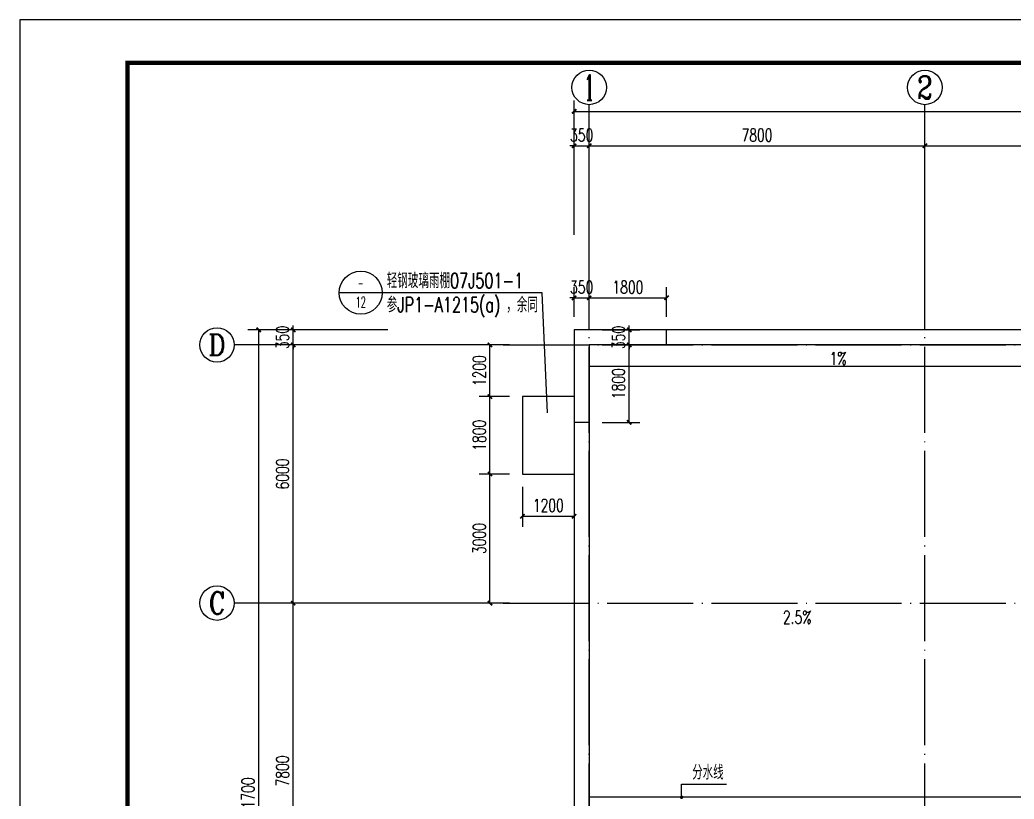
# Model space of a CAD drawing. Extents: x 63793 to 231107, y 20849 to 337643.
# Drawn here: x 129771 to 152874, y 319535 to 337643 of the extents above; entities that cross this region are included whole.
import ezdxf
from ezdxf.enums import TextEntityAlignment as Align

# ---------------------------------------------------------------- set-up
doc = ezdxf.new("R2010")
doc.units = 0
doc.header["$LTSCALE"] = 1000
doc.header["$MEASUREMENT"] = 0
doc.linetypes.add('DOTE', pattern=[2.42, 2, -0.2, 0.02, -0.2])
for name, color, linetype in [('AXIS', 3, 'Continuous'), ('AXIS_TEXT', 7, 'Continuous'), ('DIM_IDEN', 3, 'Continuous'), ('DIM_LEAD', 3, 'Continuous'), ('DIM_SYMB', 3, 'Continuous'), ('DOTE', 1, 'DOTE'), ('PUB_DIM', 3, 'Continuous'), ('PUB_TEXT', 7, 'Continuous'), ('PUB_TITLE', 4, 'Continuous'), ('新块$0$2D_ROOF', 144, 'Continuous')]:
    doc.layers.add(name, color=color, linetype=linetype)
doc.styles.add('_HZTXT', font='txt.shx', dxfattribs={"width": 0.7, "bigfont": 'HZTXT.shx'})
doc.styles.add('_TCH_AXIS', font='COMPLEX', dxfattribs={"bigfont": 'GBCBIG'})
doc.styles.add('_TCH_DIM', font='SIMPLEX', dxfattribs={"bigfont": 'GBCBIG'})
doc.styles.add('_TCH_DIM_T3', font='SIMPLEX', dxfattribs={"width": 0.705882, "bigfont": 'GBCBIG'})
doc.styles.add('COMPLEX', font='COMPLEX')
doc.dimstyles.new('_TCH_ARCH&&100', dxfattribs={"dimtxt": 297.5, "dimasz": 100, "dimexe": 250, "dimexo": 300, "dimgap": 100, "dimtad": 1, "dimdec": 0, "dimzin": 0, "dimdsep": 46, "dimtxsty": '_TCH_DIM_T3', "dimblk": 'ARCHTICK', "dimcen": 0.09, "dimclrt": 7, "dimazin": 2, "dimtfac": 1, "dimtdec": 0, "dimtix": 1, "dimtmove": 2, "dimatfit": 3, "dimfxl": 0, "dimtolj": 1, "dimtzin": 0, "dimarcsym": 0})

# ---------------------------------------------------------------- blocks, each defined once
blk = doc.blocks.new('_ArchTick')
at = {"color": 0, "linetype": 'ByBlock', "const_width": 0.4}
blk.add_lwpolyline([(-0.5, -0.5), (0.5, 0.5)], dxfattribs=at)
blk = doc.blocks.new('*D1616')
at = {"layer": 'Defpoints', "color": 0, "transparency": 16777216}
for p in [(141449, 327089), (142649, 327089), (142649, 326110)]:
    blk.add_point(p, dxfattribs=at)
at = {"layer": 'PUB_DIM', "color": 0, "lineweight": -2, "transparency": 16777216}
for p, q in [((141449, 326789), (141449, 325860)), ((142649, 326789), (142649, 325860)), ((141449, 326110), (142649, 326110))]:
    blk.add_line(p, q, dxfattribs=at)
at = {"layer": 'PUB_DIM', "color": 0, "lineweight": -2, "transparency": 16777216, "xscale": 100, "yscale": 100, "zscale": 100, "rotation": 180}
blk.add_blockref('_ArchTick', (141449, 326110), dxfattribs=at)
at = {"layer": 'PUB_DIM', "color": 0, "lineweight": -2, "transparency": 16777216, "xscale": 100, "yscale": 100, "zscale": 100}
blk.add_blockref('_ArchTick', (142649, 326110), dxfattribs=at)
at = {"layer": 'PUB_DIM', "color": 7, "transparency": 16777216, "insert": (142049, 326359), "char_height": 297.5, "attachment_point": 5, "style": '_TCH_DIM_T3'}
blk.add_mtext('\\A1;1200', dxfattribs=at)
blk = doc.blocks.new('*D1617')
at = {"layer": 'Defpoints', "color": 0, "transparency": 16777216}
for p in [(142999, 330089), (143930, 330089), (142999, 328289)]:
    blk.add_point(p, dxfattribs=at)
at = {"layer": 'PUB_DIM', "color": 0, "lineweight": -2, "transparency": 16777216}
for p, q in [((143299, 330089), (144180, 330089)), ((143930, 328289), (143930, 330089)), ((143299, 328289), (144180, 328289))]:
    blk.add_line(p, q, dxfattribs=at)
at = {"layer": 'PUB_DIM', "color": 0, "lineweight": -2, "transparency": 16777216, "xscale": 100, "yscale": 100, "zscale": 100}
for p, rotation in [((143930, 330089), 90), ((143930, 328289), 270)]:
    blk.add_blockref('_ArchTick', p, dxfattribs=dict(at, rotation=rotation))
at = {"layer": 'PUB_DIM', "color": 7, "transparency": 16777216, "insert": (143681, 329189), "char_height": 297.5, "attachment_point": 5, "rotation": 90, "style": '_TCH_DIM_T3'}
blk.add_mtext('\\A1;1800', dxfattribs=at)
blk = doc.blocks.new('*D1618')
at = {"layer": 'Defpoints', "color": 0, "transparency": 16777216}
for p in [(142999, 330439), (143930, 330439), (142999, 330089)]:
    blk.add_point(p, dxfattribs=at)
at = {"layer": 'PUB_DIM', "color": 0, "lineweight": -2, "transparency": 16777216}
for p, q in [((143299, 330439), (144180, 330439)), ((143930, 330439), (143930, 330539)), ((143930, 330089), (143930, 330439)), ((143299, 330089), (144180, 330089)), ((143930, 330089), (143930, 329989))]:
    blk.add_line(p, q, dxfattribs=at)
at = {"layer": 'PUB_DIM', "color": 0, "lineweight": -2, "transparency": 16777216, "xscale": 100, "yscale": 100, "zscale": 100}
for p, rotation in [((143930, 330439), 270), ((143930, 330089), 90)]:
    blk.add_blockref('_ArchTick', p, dxfattribs=dict(at, rotation=rotation))
at = {"layer": 'PUB_DIM', "color": 7, "transparency": 16777216, "insert": (143681, 330264), "char_height": 297.5, "attachment_point": 5, "rotation": 90, "style": '_TCH_DIM_T3'}
blk.add_mtext('\\A1;350', dxfattribs=at)
blk = doc.blocks.new('*D1619')
at = {"layer": 'Defpoints', "color": 0, "transparency": 16777216}
for p in [(140694, 330089), (141449, 330089), (141449, 328889)]:
    blk.add_point(p, dxfattribs=at)
at = {"layer": 'PUB_DIM', "color": 0, "lineweight": -2, "transparency": 16777216}
for p, q in [((141149, 330089), (140444, 330089)), ((140694, 328889), (140694, 330089)), ((141149, 328889), (140444, 328889))]:
    blk.add_line(p, q, dxfattribs=at)
at = {"layer": 'PUB_DIM', "color": 0, "lineweight": -2, "transparency": 16777216, "xscale": 100, "yscale": 100, "zscale": 100}
for p, rotation in [((140694, 330089), 90), ((140694, 328889), 270)]:
    blk.add_blockref('_ArchTick', p, dxfattribs=dict(at, rotation=rotation))
at = {"layer": 'PUB_DIM', "color": 7, "transparency": 16777216, "insert": (140446, 329489), "char_height": 297.5, "attachment_point": 5, "rotation": 90, "style": '_TCH_DIM_T3'}
blk.add_mtext('\\A1;1200', dxfattribs=at)
blk = doc.blocks.new('*D1620')
at = {"layer": 'Defpoints', "color": 0, "transparency": 16777216}
for p in [(140694, 328889), (141449, 328889), (141449, 327089)]:
    blk.add_point(p, dxfattribs=at)
at = {"layer": 'PUB_DIM', "color": 0, "lineweight": -2, "transparency": 16777216}
for p, q in [((141149, 328889), (140444, 328889)), ((140694, 327089), (140694, 328889)), ((141149, 327089), (140444, 327089))]:
    blk.add_line(p, q, dxfattribs=at)
at = {"layer": 'PUB_DIM', "color": 0, "lineweight": -2, "transparency": 16777216, "xscale": 100, "yscale": 100, "zscale": 100}
for p, rotation in [((140694, 328889), 90), ((140694, 327089), 270)]:
    blk.add_blockref('_ArchTick', p, dxfattribs=dict(at, rotation=rotation))
at = {"layer": 'PUB_DIM', "color": 7, "transparency": 16777216, "insert": (140446, 327989), "char_height": 297.5, "attachment_point": 5, "rotation": 90, "style": '_TCH_DIM_T3'}
blk.add_mtext('\\A1;1800', dxfattribs=at)
blk = doc.blocks.new('*D1621')
at = {"layer": 'Defpoints', "color": 0, "transparency": 16777216}
for p in [(140694, 327089), (141449, 327089), (141449, 324089)]:
    blk.add_point(p, dxfattribs=at)
at = {"layer": 'PUB_DIM', "color": 0, "lineweight": -2, "transparency": 16777216}
for p, q in [((141149, 327089), (140444, 327089)), ((140694, 324089), (140694, 327089)), ((141149, 324089), (140444, 324089))]:
    blk.add_line(p, q, dxfattribs=at)
at = {"layer": 'PUB_DIM', "color": 0, "lineweight": -2, "transparency": 16777216, "xscale": 100, "yscale": 100, "zscale": 100}
for p, rotation in [((140694, 327089), 90), ((140694, 324089), 270)]:
    blk.add_blockref('_ArchTick', p, dxfattribs=dict(at, rotation=rotation))
at = {"layer": 'PUB_DIM', "color": 7, "transparency": 16777216, "insert": (140446, 325589), "char_height": 297.5, "attachment_point": 5, "rotation": 90, "style": '_TCH_DIM_T3'}
blk.add_mtext('\\A1;3000', dxfattribs=at)
blk = doc.blocks.new('*D717')
at = {"layer": 'Defpoints', "color": 0, "transparency": 16777216}
for p in [(144799, 331184), (142999, 330439), (144799, 330439)]:
    blk.add_point(p, dxfattribs=at)
at = {"layer": 'PUB_DIM', "color": 0, "lineweight": -2, "transparency": 16777216}
for p, q in [((142999, 330739), (142999, 331434)), ((144799, 330739), (144799, 331434)), ((142999, 331184), (144799, 331184))]:
    blk.add_line(p, q, dxfattribs=at)
at = {"layer": 'PUB_DIM', "color": 0, "lineweight": -2, "transparency": 16777216, "xscale": 100, "yscale": 100, "zscale": 100, "rotation": 180}
blk.add_blockref('_ArchTick', (142999, 331184), dxfattribs=at)
at = {"layer": 'PUB_DIM', "color": 0, "lineweight": -2, "transparency": 16777216, "xscale": 100, "yscale": 100, "zscale": 100}
blk.add_blockref('_ArchTick', (144799, 331184), dxfattribs=at)
at = {"layer": 'PUB_DIM', "color": 7, "transparency": 16777216, "insert": (143899, 331432), "char_height": 297.5, "attachment_point": 5, "style": '_TCH_DIM_T3'}
blk.add_mtext('\\A1;1800', dxfattribs=at)
blk = doc.blocks.new('*D718')
at = {"layer": 'Defpoints', "color": 0, "transparency": 16777216}
for p in [(142999, 331184), (142649, 330439), (142999, 330439)]:
    blk.add_point(p, dxfattribs=at)
at = {"layer": 'PUB_DIM', "color": 0, "lineweight": -2, "transparency": 16777216}
for p, q in [((142649, 330739), (142649, 331434)), ((142999, 330739), (142999, 331434)), ((142649, 331184), (142549, 331184)), ((142649, 331184), (142999, 331184)), ((142999, 331184), (143099, 331184))]:
    blk.add_line(p, q, dxfattribs=at)
at = {"layer": 'PUB_DIM', "color": 0, "lineweight": -2, "transparency": 16777216, "xscale": 100, "yscale": 100, "zscale": 100}
blk.add_blockref('_ArchTick', (142649, 331184), dxfattribs=at)
at = {"layer": 'PUB_DIM', "color": 0, "lineweight": -2, "transparency": 16777216, "xscale": 100, "yscale": 100, "zscale": 100, "rotation": 180}
blk.add_blockref('_ArchTick', (142999, 331184), dxfattribs=at)
at = {"layer": 'PUB_DIM', "color": 7, "transparency": 16777216, "insert": (142824, 331432), "char_height": 297.5, "attachment_point": 5, "style": '_TCH_DIM_T3'}
blk.add_mtext('\\A1;350', dxfattribs=at)
blk = doc.blocks.new('*D765')
at = {"layer": 'AXIS', "color": 0, "lineweight": -2, "transparency": 16777216}
for p, q in [((142649, 332650), (142649, 334967)), ((142999, 332650), (142999, 334967)), ((142649, 334717), (142549, 334717)), ((142649, 334717), (142999, 334717)), ((142999, 334717), (143099, 334717))]:
    blk.add_line(p, q, dxfattribs=at)
at = {"layer": 'Defpoints', "color": 0, "transparency": 16777216}
for p in [(142999, 334717), (142649, 332350), (142999, 332350)]:
    blk.add_point(p, dxfattribs=at)
at = {"layer": 'AXIS', "color": 0, "lineweight": -2, "transparency": 16777216, "xscale": 100, "yscale": 100, "zscale": 100}
blk.add_blockref('_ArchTick', (142649, 334717), dxfattribs=at)
at = {"layer": 'AXIS', "color": 0, "lineweight": -2, "transparency": 16777216, "xscale": 100, "yscale": 100, "zscale": 100, "rotation": 180}
blk.add_blockref('_ArchTick', (142999, 334717), dxfattribs=at)
at = {"layer": 'AXIS', "color": 7, "transparency": 16777216, "insert": (142824, 334965), "char_height": 297.5, "attachment_point": 5, "style": '_TCH_DIM_T3'}
blk.add_mtext('\\A1;350', dxfattribs=at)
blk = doc.blocks.new('*D766')
at = {"layer": 'AXIS', "color": 0, "lineweight": -2, "transparency": 16777216}
for p, q in [((142999, 332650), (142999, 334967)), ((150799, 332650), (150799, 334967)), ((142999, 334717), (150799, 334717))]:
    blk.add_line(p, q, dxfattribs=at)
at = {"layer": 'Defpoints', "color": 0, "transparency": 16777216}
for p in [(150799, 334717), (142999, 332350), (150799, 332350)]:
    blk.add_point(p, dxfattribs=at)
at = {"layer": 'AXIS', "color": 0, "lineweight": -2, "transparency": 16777216, "xscale": 100, "yscale": 100, "zscale": 100, "rotation": 180}
blk.add_blockref('_ArchTick', (142999, 334717), dxfattribs=at)
at = {"layer": 'AXIS', "color": 0, "lineweight": -2, "transparency": 16777216, "xscale": 100, "yscale": 100, "zscale": 100}
blk.add_blockref('_ArchTick', (150799, 334717), dxfattribs=at)
at = {"layer": 'AXIS', "color": 7, "transparency": 16777216, "insert": (146899, 334965), "char_height": 297.5, "attachment_point": 5, "style": '_TCH_DIM_T3'}
blk.add_mtext('\\A1;7800', dxfattribs=at)
blk = doc.blocks.new('*D767')
at = {"layer": 'AXIS', "color": 0, "lineweight": -2, "transparency": 16777216}
for p, q in [((150799, 332650), (150799, 334967)), ((158599, 332650), (158599, 334967)), ((150799, 334717), (158599, 334717))]:
    blk.add_line(p, q, dxfattribs=at)
at = {"layer": 'Defpoints', "color": 0, "transparency": 16777216}
for p in [(158599, 334717), (150799, 332350), (158599, 332350)]:
    blk.add_point(p, dxfattribs=at)
at = {"layer": 'AXIS', "color": 0, "lineweight": -2, "transparency": 16777216, "xscale": 100, "yscale": 100, "zscale": 100, "rotation": 180}
blk.add_blockref('_ArchTick', (150799, 334717), dxfattribs=at)
at = {"layer": 'AXIS', "color": 0, "lineweight": -2, "transparency": 16777216, "xscale": 100, "yscale": 100, "zscale": 100}
blk.add_blockref('_ArchTick', (158599, 334717), dxfattribs=at)
at = {"layer": 'AXIS', "color": 7, "transparency": 16777216, "insert": (154699, 334965), "char_height": 297.5, "attachment_point": 5, "style": '_TCH_DIM_T3'}
blk.add_mtext('\\A1;7800', dxfattribs=at)
blk = doc.blocks.new('*D782')
at = {"layer": 'AXIS', "color": 0, "lineweight": -2, "transparency": 16777216}
for p, q in [((138321, 324089), (135871, 324089)), ((136121, 316289), (136121, 324089)), ((138321, 316289), (135871, 316289))]:
    blk.add_line(p, q, dxfattribs=at)
at = {"layer": 'Defpoints', "color": 0, "transparency": 16777216}
for p in [(136121, 324089), (138621, 324089), (138621, 316289)]:
    blk.add_point(p, dxfattribs=at)
at = {"layer": 'AXIS', "color": 0, "lineweight": -2, "transparency": 16777216, "xscale": 100, "yscale": 100, "zscale": 100}
for p, rotation in [((136121, 324089), 90), ((136121, 316289), 270)]:
    blk.add_blockref('_ArchTick', p, dxfattribs=dict(at, rotation=rotation))
at = {"layer": 'AXIS', "color": 7, "transparency": 16777216, "insert": (135872, 320189), "char_height": 297.5, "attachment_point": 5, "rotation": 90, "style": '_TCH_DIM_T3'}
blk.add_mtext('\\A1;7800', dxfattribs=at)
blk = doc.blocks.new('*D783')
at = {"layer": 'AXIS', "color": 0, "lineweight": -2, "transparency": 16777216}
for p, q in [((138321, 330089), (135871, 330089)), ((136121, 324089), (136121, 330089)), ((138321, 324089), (135871, 324089))]:
    blk.add_line(p, q, dxfattribs=at)
at = {"layer": 'Defpoints', "color": 0, "transparency": 16777216}
for p in [(136121, 330089), (138621, 330089), (138621, 324089)]:
    blk.add_point(p, dxfattribs=at)
at = {"layer": 'AXIS', "color": 0, "lineweight": -2, "transparency": 16777216, "xscale": 100, "yscale": 100, "zscale": 100}
for p, rotation in [((136121, 330089), 90), ((136121, 324089), 270)]:
    blk.add_blockref('_ArchTick', p, dxfattribs=dict(at, rotation=rotation))
at = {"layer": 'AXIS', "color": 7, "transparency": 16777216, "insert": (135872, 327089), "char_height": 297.5, "attachment_point": 5, "rotation": 90, "style": '_TCH_DIM_T3'}
blk.add_mtext('\\A1;6000', dxfattribs=at)
blk = doc.blocks.new('*D784')
at = {"layer": 'AXIS', "color": 0, "lineweight": -2, "transparency": 16777216}
for p, q in [((138321, 330439), (135871, 330439)), ((136121, 330439), (136121, 330539)), ((136121, 330089), (136121, 330439)), ((138321, 330089), (135871, 330089)), ((136121, 330089), (136121, 329989))]:
    blk.add_line(p, q, dxfattribs=at)
at = {"layer": 'Defpoints', "color": 0, "transparency": 16777216}
for p in [(136121, 330439), (138621, 330439), (138621, 330089)]:
    blk.add_point(p, dxfattribs=at)
at = {"layer": 'AXIS', "color": 0, "lineweight": -2, "transparency": 16777216, "xscale": 100, "yscale": 100, "zscale": 100}
for p, rotation in [((136121, 330439), 270), ((136121, 330089), 90)]:
    blk.add_blockref('_ArchTick', p, dxfattribs=dict(at, rotation=rotation))
at = {"layer": 'AXIS', "color": 7, "transparency": 16777216, "insert": (135872, 330264), "char_height": 297.5, "attachment_point": 5, "rotation": 90, "style": '_TCH_DIM_T3'}
blk.add_mtext('\\A1;350', dxfattribs=at)
blk = doc.blocks.new('*D785')
at = {"layer": 'AXIS', "color": 0, "lineweight": -2, "transparency": 16777216}
for p, q in [((138321, 330439), (135071, 330439)), ((135321, 308739), (135321, 330439)), ((138321, 308739), (135071, 308739))]:
    blk.add_line(p, q, dxfattribs=at)
at = {"layer": 'Defpoints', "color": 0, "transparency": 16777216}
for p in [(135321, 330439), (138621, 330439), (138621, 308739)]:
    blk.add_point(p, dxfattribs=at)
at = {"layer": 'AXIS', "color": 0, "lineweight": -2, "transparency": 16777216, "xscale": 100, "yscale": 100, "zscale": 100}
for p, rotation in [((135321, 330439), 90), ((135321, 308739), 270)]:
    blk.add_blockref('_ArchTick', p, dxfattribs=dict(at, rotation=rotation))
at = {"layer": 'AXIS', "color": 7, "transparency": 16777216, "insert": (135072, 319589), "char_height": 297.5, "attachment_point": 5, "rotation": 90, "style": '_TCH_DIM_T3'}
blk.add_mtext('\\A1;21700', dxfattribs=at)
blk = doc.blocks.new('*D796')
at = {"layer": 'AXIS', "color": 0, "lineweight": -2, "transparency": 16777216}
for p, q in [((142649, 333950), (142649, 335767)), ((204549, 333950), (204549, 335767)), ((142649, 335517), (204549, 335517))]:
    blk.add_line(p, q, dxfattribs=at)
at = {"layer": 'Defpoints', "color": 0, "transparency": 16777216}
for p in [(204549, 335517), (142649, 333650), (204549, 333650)]:
    blk.add_point(p, dxfattribs=at)
at = {"layer": 'AXIS', "color": 0, "lineweight": -2, "transparency": 16777216, "xscale": 100, "yscale": 100, "zscale": 100, "rotation": 180}
blk.add_blockref('_ArchTick', (142649, 335517), dxfattribs=at)
at = {"layer": 'AXIS', "color": 0, "lineweight": -2, "transparency": 16777216, "xscale": 100, "yscale": 100, "zscale": 100}
blk.add_blockref('_ArchTick', (204549, 335517), dxfattribs=at)
at = {"layer": 'AXIS', "color": 7, "transparency": 16777216, "insert": (173599, 335765), "char_height": 297.5, "attachment_point": 5, "style": '_TCH_DIM_T3'}
blk.add_mtext('\\A1;61900', dxfattribs=at)
blk = doc.blocks.new('_AXISO')
blk.add_circle((0, 0), 0.5)
at = {"layer": 'AXIS_TEXT', "style": 'COMPLEX', "width": 1.041667}
blk.add_attdef('A', text='', height=0.56, dxfattribs=at).set_placement((-0.25, -0.28), (0.25, -0.28), align=Align.FIT)

msp = doc.modelspace()

# ---------------------------------------------------------------- linework, layer by layer
msp.add_line((142999.3, 319589.2), (163899.3, 319589.2))
msp.add_lwpolyline([(142649.3, 328889.2), (141449.3, 328889.2), (141449.3, 327089.2), (142649.3, 327089.2)])
at = {"layer": 'AXIS'}
for p, q in [((142999.3, 330781.2), (142999.3, 335672.3)), ((150799.3, 330781.2), (150799.3, 335672.3)), ((140999.3, 330089.2), (134751.3, 330089.2)), ((140999.3, 324089.2), (134751.3, 324089.2))]:
    msp.add_line(p, q, dxfattribs=at)
at = {"layer": 'DIM_IDEN'}
for p, q in [((138190.9, 331302.6), (137190.9, 331302.6)), ((141910.7, 331302.6), (138190.9, 331302.6)), ((142034, 328510.4), (141910.7, 331302.6))]:
    msp.add_line(p, q, dxfattribs=at)
for centre, radius in [((137690.9, 331302.6), 500), ((142034, 328510.4), 0)]:
    msp.add_circle(centre, radius, dxfattribs=at)
at = {"layer": 'DIM_LEAD'}
for p, q in [((145146.7, 319577.7), (145143.2, 319883.5)), ((145143.2, 319883.5), (146191.6, 319883.5))]:
    msp.add_line(p, q, dxfattribs=at)
at = {"layer": 'DIM_LEAD', "const_width": 40}
msp.add_lwpolyline([(145146.9, 319557.7, 1), (145146.5, 319597.7, 1)], format="xyb", close=True, dxfattribs=at)
at = {"layer": 'DIM_SYMB'}
for points in [[(149032.1, 329776.1, 0, 0, 0), (150049.4, 329776.1, 80, 0, 0), (150349.4, 329776.1, 0, 0, 0)], [(147840.5, 324012.5, 0, 0, 0), (147840.5, 325029.8, 80, 0, 0), (147840.5, 325329.8, 0, 0, 0)]]:
    msp.add_lwpolyline(points, format="xyseb", dxfattribs=at)
at = {"layer": 'DOTE'}
for p, q in [((142999.3, 303846.2), (142999.3, 333311.6)), ((150799.3, 303846.2), (150799.3, 333311.6)), ((140999.3, 330089.2), (163899.3, 330089.2)), ((140999.3, 324089.2), (206199.3, 324089.2))]:
    msp.add_line(p, q, dxfattribs=at)
at = {"layer": 'PUB_TITLE'}
msp.add_lwpolyline([(129770.5, 295642.6), (218970.5, 295642.6), (218970.5, 337642.6), (129770.5, 337642.6)], close=True, dxfattribs=at)
at = {"layer": 'PUB_TITLE', "const_width": 100}
msp.add_lwpolyline([(132270.5, 296642.6), (217970.5, 296642.6), (217970.5, 336642.6), (132270.5, 336642.6)], close=True, dxfattribs=at)
at = {"layer": '新块$0$2D_ROOF', "color": 42}
for p, q in [((144799.3, 330089.2), (144799.3, 330439.2)), ((142999.3, 328289.2), (142649.3, 328289.2))]:
    msp.add_line(p, q, dxfattribs=at)
for points in [[(163899.3, 330439.2), (142649.3, 330439.2), (142649.3, 308739.2), (163899.3, 308739.2)], [(163899.3, 330089.2), (142999.3, 330089.2), (142999.3, 309089.2), (163899.3, 309089.2)], [(163899.3, 329589.2), (142999.3, 329589.2)]]:
    msp.add_lwpolyline(points, dxfattribs=at)

# ---------------------------------------------------------------- block references
at = {"layer": 'AXIS'}
ref = msp.add_blockref('_AXISO', (142999.3, 336072.3), dxfattribs=dict(at, xscale=800, yscale=800, zscale=800))
ref.add_attrib('A', '1', dxfattribs={"layer": 'AXIS_TEXT', "height": 588.3, "style": '_TCH_AXIS'}).set_placement((142873.2, 335778.1), (143125.3, 335778.1), align=Align.FIT)
ref = msp.add_blockref('_AXISO', (150799.3, 336072.3), dxfattribs=dict(at, xscale=800, yscale=800, zscale=800))
ref.add_attrib('A', '2', dxfattribs={"layer": 'AXIS_TEXT', "height": 532.5, "style": '_TCH_AXIS'}).set_placement((150621.8, 335806), (150976.8, 335806), align=Align.FIT)
ref = msp.add_blockref('_AXISO', (134351.3, 330089.2), dxfattribs=dict(at, xscale=800, yscale=800, zscale=800))
ref.add_attrib('A', 'D', dxfattribs={"layer": 'AXIS_TEXT', "height": 497.4, "style": '_TCH_AXIS'}).set_placement((134150, 329840.5), (134552.7, 329840.5), align=Align.FIT)
ref = msp.add_blockref('_AXISO', (134351.3, 324089.2), dxfattribs=dict(at, xscale=800, yscale=800, zscale=800))
ref.add_attrib('A', 'C', dxfattribs={"layer": 'AXIS_TEXT', "height": 520.8, "style": '_TCH_AXIS'}).set_placement((134165.3, 323828.8), (134537.3, 323828.8), align=Align.FIT)

# ---------------------------------------------------------------- texts
at = {"layer": 'PUB_TEXT'}
for s, height, style, width, p in [('轻钢玻璃雨棚', 350, '_HZTXT', 0.7, (138295.9, 331407.6)), ('07J501-1', 350, '_HZTXT', 0.7, (139765.9, 331407.6)), ('参', 350, '_HZTXT', 0.7, (138295.9, 330847.6)), ('JP1-A1215(a)', 350, '_HZTXT', 0.7, (138540.9, 330847.6)), ('，余同', 350, '_HZTXT', 0.7, (141072.5, 330847.6)), ('1%%%', 297.5, '_TCH_DIM', 0.705882, (148587.1, 329627.3)), ('2.5%%%', 297.5, '_TCH_DIM', 0.705882, (147500.5, 323610))]:
    msp.add_text(s, height=height, dxfattribs=dict(at, style=style, width=width)).set_placement(p)
at = {"layer": 'PUB_TEXT', "style": '_HZTXT', "width": 0.7}
for s, height, p, p2 in [('-', 266.8, (137628.6, 331394.3), (137753.1, 331394.3)), ('12', 251.07, (137573.7, 330957.5), (137808, 330957.5))]:
    msp.add_text(s, height=height, dxfattribs=at).set_placement(p, p2, align=Align.FIT)
at = {"layer": 'PUB_TEXT', "style": '_TCH_DIM'}
msp.add_text('分水线', height=337.59, dxfattribs=at).set_placement((145394, 319988.5))

# ---------------------------------------------------------------- dimensions: what is measured, and where the dimension line sits
at = {"layer": 'AXIS'}
for p1, p2, distance, text, picture, middle in [((142649.3, 333650.1), (204549.3, 333650.1), 1866.7, '61900', '*D796', (173599.3, 335765.5)), ((142649.3, 332350.1), (142999.3, 332350.1), 2366.7, '350', '*D765', (142824.3, 334965.5)), ((142999.3, 332350.1), (150799.3, 332350.1), 2366.7, '7800', '*D766', (146899.3, 334965.5)), ((150799.3, 332350.1), (158599.3, 332350.1), 2366.7, '7800', '*D767', (154699.3, 334965.5)), ((138620.8, 308739.2), (138620.8, 330439.2), 3300, '21700', '*D785', (135072.1, 319589.2)), ((138620.8, 330089.2), (138620.8, 330439.2), 2500, '350', '*D784', (135872.1, 330264.2)), ((138620.8, 324089.2), (138620.8, 330089.2), 2500, '6000', '*D783', (135872.1, 327089.2)), ((138620.8, 316289.2), (138620.8, 324089.2), 2500, '7800', '*D782', (135872.1, 320189.2))]:
    dim = msp.add_aligned_dim(p1=p1, p2=p2, distance=distance, text=text, dimstyle='_TCH_ARCH&&100', dxfattribs=at)
    dim.commit()
    dim.dimension.update_dxf_attribs({"geometry": picture, "text_midpoint": middle})
at = {"layer": 'PUB_DIM'}
for p1, p2, distance, text, picture, middle in [((142649.3, 330439.2), (142999.3, 330439.2), 744.5, '350', '*D718', (142824.3, 331432.4)), ((142999.3, 330439.2), (144799.3, 330439.2), 744.5, '1800', '*D717', (143899.3, 331432.4)), ((142999.3, 330089.2), (142999.3, 330439.2), -930.3, '350', '*D1618', (143680.8, 330264.2)), ((141449.3, 328889.2), (141449.3, 330089.2), 755, '1200', '*D1619', (140445.6, 329489.2)), ((142999.3, 328289.2), (142999.3, 330089.2), -930.3, '1800', '*D1617', (143680.8, 329189.2)), ((141449.3, 327089.2), (141449.3, 328889.2), 755, '1800', '*D1620', (140445.6, 327989.2)), ((141449.3, 324089.2), (141449.3, 327089.2), 755, '3000', '*D1621', (140445.6, 325589.2)), ((141449.3, 327089.2), (142649.3, 327089.2), -978.7, '1200', '*D1616', (142049.3, 326359.2))]:
    dim = msp.add_aligned_dim(p1=p1, p2=p2, distance=distance, text=text, dimstyle='_TCH_ARCH&&100', dxfattribs=at)
    dim.commit()
    dim.dimension.update_dxf_attribs({"geometry": picture, "text_midpoint": middle})

doc.saveas('drawing.dxf')
